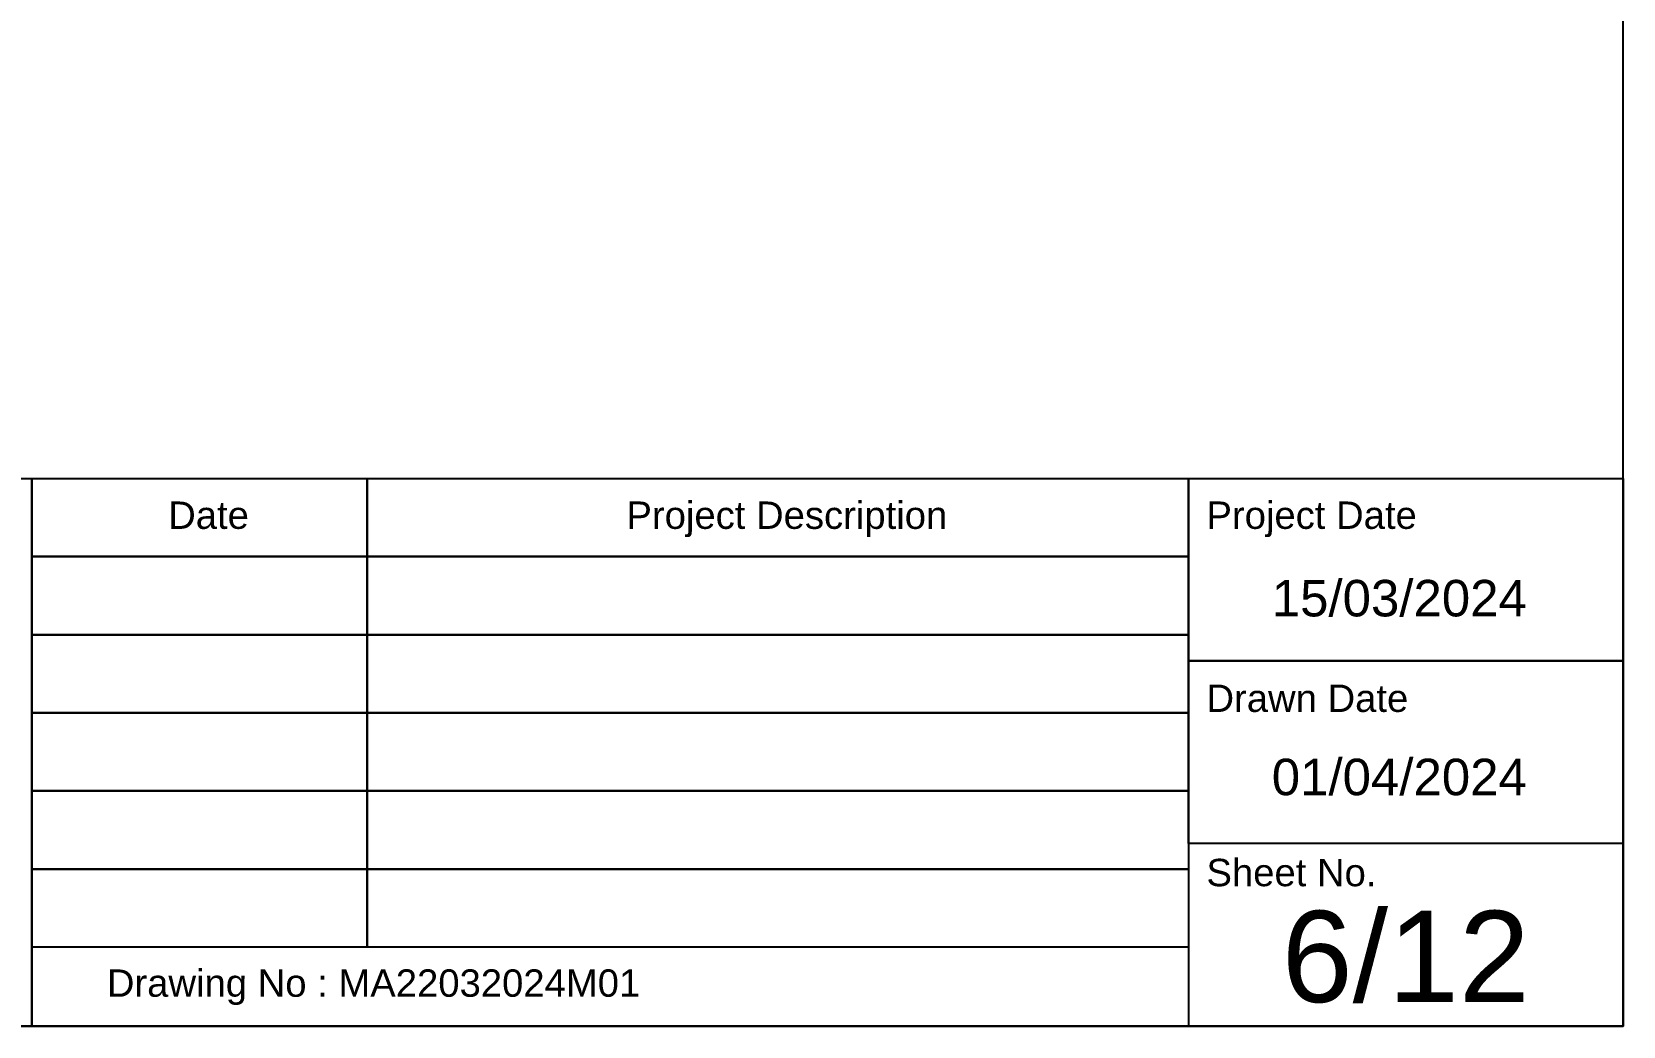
# Model space of a CAD drawing. Header units: millimetres. Extents: x -11 to 5160, y -11 to 2043.
# Drawn here: x 4475 to 4562.2, y 1579.4 to 1633.9 of the extents above; entities that cross this region are included whole.
import ezdxf

# ---------------------------------------------------------------- set-up
doc = ezdxf.new("R2010")
doc.units = ezdxf.units.MM
doc.styles.add('Annotative', font='arial.ttf')

msp = doc.modelspace()

# ---------------------------------------------------------------- linework, layer by layer
for points in [[(4292.22, 1579.405), (4562.22, 1579.405), (4562.22, 1789.405), (4292.22, 1789.405)], [(4451.89, 1609.405), (4475.007, 1609.405), (4475.007, 1579.405), (4451.89, 1579.405)], [(4475.007, 1609.405), (4538.394, 1609.405), (4538.394, 1605.125), (4475.007, 1605.125)], [(4538.394, 1609.405), (4562.22, 1609.405), (4562.22, 1599.405), (4538.394, 1599.405)], [(4475.007, 1605.125), (4538.394, 1605.125), (4538.394, 1600.845), (4475.007, 1600.845)], [(4475.007, 1600.845), (4538.394, 1600.845), (4538.394, 1596.565), (4475.007, 1596.565)], [(4538.394, 1599.405), (4562.22, 1599.405), (4562.22, 1589.405), (4538.394, 1589.405)], [(4475.007, 1596.565), (4538.394, 1596.565), (4538.394, 1592.285), (4475.007, 1592.285)], [(4475.007, 1592.285), (4538.394, 1592.285), (4538.394, 1588.005), (4475.007, 1588.005)], [(4475.007, 1588.005), (4538.394, 1588.005), (4538.394, 1583.725), (4475.007, 1583.725)]]:
    msp.add_lwpolyline(points, close=True)
for points in [[(4562.22, 1609.405), (4562.22, 1579.405), (4292.22, 1579.405), (4292.22, 1609.405)], [(4297.22, 1609.405), (4562.22, 1609.405)], [(4493.39, 1579.405), (4475.007, 1579.405), (4475.007, 1609.405), (4493.39, 1609.405), (4493.39, 1583.725)], [(4493.39, 1583.725), (4493.39, 1609.405), (4538.394, 1609.405), (4538.394, 1579.405), (4493.39, 1579.405)]]:
    msp.add_lwpolyline(points)

# ---------------------------------------------------------------- texts
at = {"attachment_point": 1, "style": 'Annotative'}
for s, insert, char_height, width in [('\\pxqc;Project Description', (4494.377, 1608.139), 1.5, 44.01766), ('Project Date', (4539.382, 1608.139), 1.5, 22.83874), ('\\pxqc;Date', (4475.994, 1608.139), 1.5, 17.39528), ('\\pxqc;15/03/2024', (4538.394, 1603.845), 2, 23.11684), ('Drawn Date', (4539.382, 1598.114), 1.5, 22.83874), ('\\pxqc;01/04/2024', (4538.394, 1594.052), 2, 23.11684), ('Sheet No.', (4539.382, 1588.568), 1.5, 22.83874), ('\\pxqc;6/12', (4538.394, 1585.721), 5, 23.82599), ('Drawing No : MA22032024M01', (4479.118, 1582.514), 1.5, 44.01766)]:
    msp.add_mtext(s, dxfattribs=dict(at, insert=insert, char_height=char_height, width=width))

doc.saveas('drawing.dxf')
